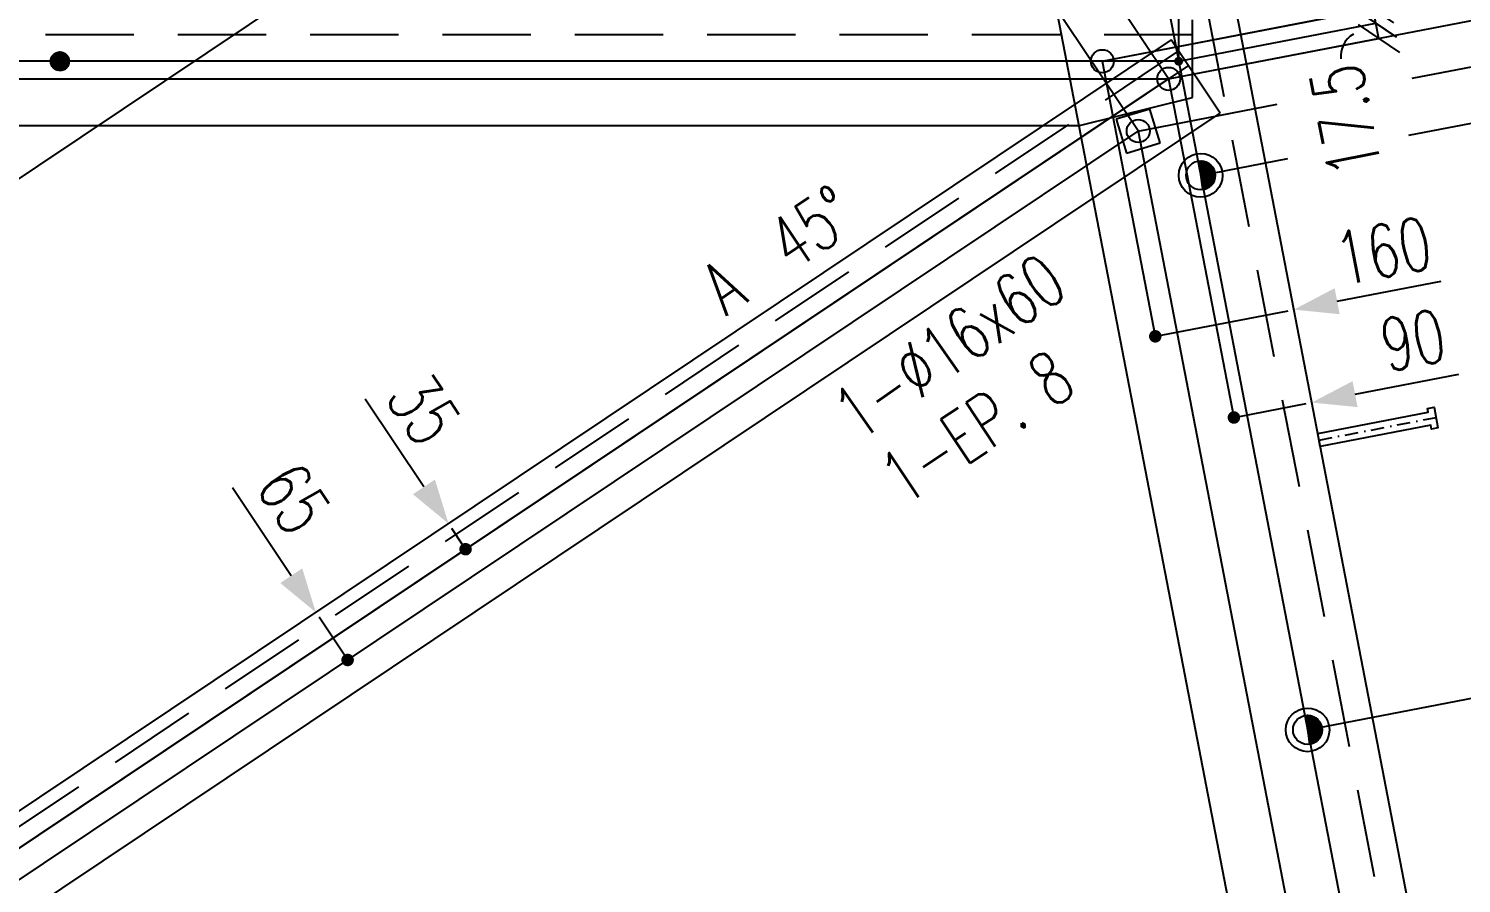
# Model space of a CAD drawing. Extents: x 512494 to 528714, y -34108 to -22628.
# Drawn here: x 523523 to 525147, y -25457 to -24488 of the extents above; entities that cross this region are included whole.
import ezdxf

# ---------------------------------------------------------------- set-up
doc = ezdxf.new("R2010")
doc.units = 0
doc.header["$LTSCALE"] = 200
doc.header["$MEASUREMENT"] = 0
doc.linetypes.add('DASHDOT', pattern=[1, 0.5, -0.25, 0, -0.25])
doc.linetypes.add('DASHED', pattern=[0.75, 0.5, -0.25])
doc.layers.get('0').update_dxf_attribs({"linetype": 'CONTINUOUS'})
for name, color, linetype in [('ASSI', 6, 'CONTINUOUS'), ('Echelon', 1, 'CONTINUOUS'), ('FORI', 2, 'CONTINUOUS'), ('LINEA_ANG', 2, 'CONTINUOUS'), ('LM', 7, 'CONTINUOUS'), ('LS', 7, 'CONTINUOUS'), ('MZ', 6, 'DASHDOT'), ('QT_MAL', 7, 'CONTINUOUS'), ('QT_MPR', 7, 'CONTINUOUS'), ('QT_MSP', 7, 'CONTINUOUS'), ('TRAT-Y', 7, 'DASHED')]:
    doc.layers.add(name, color=color, linetype=linetype)
doc.styles.add('QUOTE', font='ROMANS8.SHX', dxfattribs={"width": 0.7})
doc.styles.add('RS', font='ROMANS8.shx', dxfattribs={"width": 0.7})
doc.styles.get("Standard").update_dxf_attribs({"font": 'ROMANS8.SHX', "width": 0.7})
doc.dimstyles.new('FRECCE1', dxfattribs={"dimtxt": 60, "dimasz": 6.66, "dimexe": 0, "dimexo": 0, "dimgap": 1, "dimtad": 1, "dimzin": 0, "dimdsep": 46, "dimtxsty": 'RS', "dimblk1": 'QUOTP', "dimblk2": 'QUOTF', "dimsah": 1, "dimcen": 0, "dimclrd": 2, "dimclre": 2, "dimclrt": 7, "dimadec": 0, "dimazin": 0, "dimtfac": 1, "dimtix": 1, "dimtmove": 2, "dimatfit": 3, "dimldrblk": 'QUOTP', "dimfxl": 1, "dimtolj": 1, "dimtzin": 0, "dimarcsym": 0})
doc.dimstyles.new('TRATTO', dxfattribs={"dimscale": 0, "dimtxt": 60, "dimasz": 40, "dimexe": 0, "dimexo": 0, "dimgap": 5, "dimtad": 1, "dimrnd": 0.5, "dimdsep": 46, "dimtxsty": 'RS', "dimblk1": 'OBLIQUE', "dimblk2": 'OBLIQUE', "dimsah": 1, "dimcen": 0.09, "dimclrd": 2, "dimclre": 2, "dimclrt": 7, "dimadec": 0, "dimazin": 0, "dimtfac": 1, "dimtix": 1, "dimtmove": 2, "dimatfit": 3, "dimfxl": 1, "dimtolj": 1, "dimtzin": 0, "dimarcsym": 0})

# ---------------------------------------------------------------- blocks, each defined once
blk = doc.blocks.new('16')
blk.add_circle((0, 0), 1)
blk = doc.blocks.new('ASSE98')
blk.add_line((0, 0), (1, 0))
at = {"color": 7, "flags": 1}
for tag, p in [('LAV1', (3.07431, 6.82847)), ('LAV2', (3.07431, 6.49513)), ('LAV3', (3.07431, 6.1618)), ('LAV4', (3.07431, 5.82847)), ('LAV5', (3.07431, 5.49513)), ('LAV6', (3.07431, 5.1618)), ('LAV7', (3.07431, 4.82847)), ('LAV8', (3.07431, 4.49513)), ('LAV9', (3.07431, 4.1618)), ('LAV10', (3.07431, 3.82847))]:
    blk.add_attdef(tag, p, '', height=0.2, dxfattribs=at)
at = {"color": 7, "style": 'QUOTE', "width": 0.5, "flags": 1}
for tag, p in [('TI', (1.38308, 6.82731)), ('DI_S', (1.38308, 6.42178)), ('D_S', (1.38308, 6.02092)), ('E_S', (1.38308, 5.68065)), ('NFORI', (1.36454, 5.29792)), ('ALAR', (1.36349, 4.93246)), ('FAM', (1.3775, 4.54645)), ('ALA', (1.38308, 4.19257)), ('DISP2', (1.38308, 3.84971)), ('DISP1', (1.38308, 3.50686)), ('PINZAF', (1.38308, 3.164)), ('PINZAI', (1.38308, 2.82114)), ('TRP', (1.38308, 2.47829)), ('NP', (1.38308, 2.13543)), ('SV', (1.38308, 1.79257)), ('PESO', (1.38308, 1.44971)), ('QUA', (1.38308, 1.10686)), ('LUN', (1.38308, 0.764)), ('PROF', (1.38308, 0.42114)), ('POS', (1.38308, 0.07829))]:
    blk.add_attdef(tag, p, '', height=0.2, dxfattribs=at)
blk = doc.blocks.new('P20')
at = {"color": 0}
for p, q in [((0, 0.982), (0.018, 1)), ((0, 0.937), (0.061, 0.998)), ((0, 0.892), (0.102, 0.995)), ((1, -0.007), (0, 0.993)), ((0, 0.848), (0.142, 0.99)), ((0.999, 0.039), (0.039, 0.999)), ((0.996, 0.087), (0.087, 0.996)), ((0.991, 0.137), (0.137, 0.991)), ((0, 0.803), (0.181, 0.984)), ((0, 0.758), (0.218, 0.976)), ((0, 0.713), (0.254, 0.967)), ((0, 0.668), (0.289, 0.957)), ((0.999, -0.051), (0, 0.948)), ((0, 0.623), (0.323, 0.946)), ((0, 0.578), (0.356, 0.934)), ((0, 0.533), (0.388, 0.922)), ((0, 0.488), (0.419, 0.908)), ((0.996, -0.093), (0, 0.903)), ((0, 0.443), (0.45, 0.893)), ((0, 0.398), (0.479, 0.878)), ((0, 0.354), (0.508, 0.861)), ((0.991, -0.133), (0, 0.858)), ((0, 0.309), (0.536, 0.844)), ((0, 0.264), (0.563, 0.827)), ((0.985, -0.172), (0, 0.813)), ((0, 0.219), (0.589, 0.808)), ((0, 0.174), (0.615, 0.789)), ((0, 0.129), (0.64, 0.769)), ((0.978, -0.209), (0, 0.768)), ((0, 0.084), (0.664, 0.748)), ((0, 0.039), (0.687, 0.726)), ((0.969, -0.246), (0, 0.724)), ((0, -0.006), (0.71, 0.704)), ((0, -0.051), (0.732, 0.681)), ((0.96, -0.281), (0, 0.679)), ((0, -0.095), (0.753, 0.658)), ((0.949, -0.315), (0, 0.634)), ((0, -0.14), (0.774, 0.633)), ((0, -0.185), (0.794, 0.608)), ((0.937, -0.348), (0, 0.589)), ((0, -0.23), (0.813, 0.583)), ((0, -0.275), (0.831, 0.556)), ((0.925, -0.381), (0, 0.544)), ((0, -0.32), (0.849, 0.529)), ((0, -0.365), (0.866, 0.501)), ((0.911, -0.412), (0, 0.499)), ((0, -0.41), (0.882, 0.472)), ((0.897, -0.443), (0, 0.454)), ((0, -0.455), (0.897, 0.442)), ((0, -0.5), (0.911, 0.412)), ((0.881, -0.472), (0, 0.409)), ((0, -0.544), (0.925, 0.38)), ((0.865, -0.501), (0, 0.364)), ((0, -0.589), (0.937, 0.348)), ((0.849, -0.529), (0, 0.319)), ((0, -0.634), (0.949, 0.315)), ((0, -0.679), (0.96, 0.281)), ((0.831, -0.556), (0, 0.275)), ((0, -0.724), (0.969, 0.245)), ((0.813, -0.583), (0, 0.23)), ((0, -0.769), (0.978, 0.209)), ((0.793, -0.609), (0, 0.185)), ((0, -0.814), (0.985, 0.171)), ((0.774, -0.634), (0, 0.14)), ((0, -0.859), (0.991, 0.132)), ((0.753, -0.658), (0, 0.095)), ((0, -0.904), (0.996, 0.092)), ((0.732, -0.682), (0, 0.05)), ((0, -0.949), (0.999, 0.05)), ((0, -0.993), (1, 0.007)), ((0.71, -0.705), (0, 0.005)), ((0.982, 0.191), (0.191, 0.982)), ((0.969, 0.249), (0.249, 0.969)), ((0.95, 0.312), (0.312, 0.95)), ((0.923, 0.384), (0.384, 0.923)), ((0.883, 0.469), (0.469, 0.883)), ((0.808, 0.589), (0.589, 0.808)), ((0.687, -0.727), (0, -0.04)), ((0.664, -0.748), (0, -0.085)), ((0.639, -0.769), (0, -0.13)), ((0.614, -0.789), (0, -0.174)), ((0.589, -0.808), (0, -0.219)), ((0.563, -0.827), (0, -0.264)), ((0.535, -0.845), (0, -0.309)), ((0.508, -0.862), (0, -0.354)), ((0.479, -0.878), (0, -0.399)), ((0.449, -0.893), (0, -0.444)), ((0.419, -0.908), (0, -0.489)), ((0.388, -0.922), (0, -0.534)), ((0.356, -0.935), (0, -0.579)), ((0.323, -0.946), (0, -0.623)), ((0.289, -0.957), (0, -0.668)), ((0.254, -0.967), (0, -0.713)), ((0.218, -0.976), (0, -0.758)), ((0.181, -0.984), (0, -0.803)), ((0.142, -0.99), (0, -0.848)), ((0.102, -0.995), (0, -0.893)), ((0.039, -0.999), (0.999, -0.039)), ((0.087, -0.996), (0.996, -0.087)), ((0.138, -0.99), (0.99, -0.138)), ((0.192, -0.981), (0.981, -0.192)), ((0.25, -0.968), (0.968, -0.25)), ((0.313, -0.95), (0.95, -0.313)), ((0.385, -0.923), (0.923, -0.385)), ((0.47, -0.883), (0.883, -0.47)), ((0.591, -0.807), (0.807, -0.591))]:
    blk.add_line(p, q, dxfattribs=at)
for radius in [1.5, 1]:
    blk.add_circle((0, 0), radius)
blk = doc.blocks.new('QUOTP')
at = {"layer": 'ASSI', "color": 2, "const_width": 1.07}
blk.add_lwpolyline([(-0.53, 0, 1), (0.53, 0, 1)], format="xyb", close=True, dxfattribs=at)
blk = doc.blocks.new('QUOTF')
at = {"layer": 'LS', "color": 2}
blk.add_line((7.5, 0), (25.5, 0), dxfattribs=at)
blk.add_solid([(7.5, 2.25), (0, 0), (7.5, -2.25)], dxfattribs=at)
blk = doc.blocks.new('*D26')
at = {"layer": 'QT_MAL', "color": 2, "lineweight": -2, "transparency": 16777216}
for p, q in [((524895.7, -24927.7), (524971, -24913.2)), ((524977.5, -24912), (524977.5, -24912)), ((524889.2, -24929), (524889.2, -24929))]:
    blk.add_line(p, q, dxfattribs=at)
at = {"layer": 'QT_MAL', "color": 2, "lineweight": -2, "transparency": 16777216, "xscale": 6.66, "yscale": 6.66, "zscale": 6.66}
for name, p, rotation in [('QUOTF', (524977.5, -24912), 10.91543261025164), ('QUOTP', (524889.2, -24929), 190.9154326102516)]:
    blk.add_blockref(name, p, dxfattribs=dict(at, rotation=rotation))
at = {"layer": 'QT_MAL', "color": 7, "transparency": 16777216, "insert": (525092.2, -24841.4), "char_height": 60, "attachment_point": 5, "rotation": 10.9154, "style": 'RS'}
blk.add_mtext('\\A1;90', dxfattribs=at)
blk = doc.blocks.new('*D27')
at = {"layer": 'QT_MAL', "color": 2, "lineweight": -2, "transparency": 16777216}
blk.add_line((524806.7, -24835.7), (524950.7, -24808), dxfattribs=at)
at = {"layer": 'QT_MAL', "color": 2, "lineweight": -2, "transparency": 16777216, "xscale": 6.66, "yscale": 6.66, "zscale": 6.66}
for name, p, rotation in [('QUOTF', (524957.2, -24806.7), 10.91543261025215), ('QUOTP', (524800.1, -24837), 190.9154326102521)]:
    blk.add_blockref(name, p, dxfattribs=dict(at, rotation=rotation))
at = {"layer": 'QT_MAL', "color": 7, "transparency": 16777216, "insert": (525058.6, -24740.2), "char_height": 60, "attachment_point": 5, "rotation": 10.9154, "style": 'RS'}
blk.add_mtext('\\A1;160', dxfattribs=at)
blk = doc.blocks.new('_OBLIQUE')
at = {"color": 0, "linetype": 'ByBlock'}
blk.add_line((-0.5, -0.5), (0.5, 0.5), dxfattribs=at)
blk = doc.blocks.new('*D31')
at = {"layer": 'LS', "color": 2, "lineweight": -2, "transparency": 16777216}
for p, q in [((514543.5, -24525.2), (514543.5, -23229.8)), ((514543.5, -23229.8), (524826.6, -23229.8)), ((524826.6, -24525.2), (524826.6, -23229.8))]:
    blk.add_line(p, q, dxfattribs=at)
at = {"layer": 'LS', "color": 2, "lineweight": -2, "transparency": 16777216, "xscale": 40, "yscale": 40, "zscale": 40, "rotation": 180}
blk.add_blockref('_OBLIQUE', (514543.5, -23229.8), dxfattribs=at)
at = {"layer": 'LS', "color": 2, "lineweight": -2, "transparency": 16777216, "xscale": 40, "yscale": 40, "zscale": 40}
blk.add_blockref('_OBLIQUE', (524826.6, -23229.8), dxfattribs=at)
at = {"layer": 'LS', "color": 7, "transparency": 16777216, "insert": (519685, -23191.9), "char_height": 60, "attachment_point": 5, "style": 'RS'}
blk.add_mtext('\\A1;10283 SUR TRUSQ. 75', dxfattribs=at)
blk = doc.blocks.new('A$C6E393FD9')
at = {"layer": 'Echelon', "color": 3}
blk.add_lwpolyline([(2.5, 0), (0, 19.8), (168.6, 41.4), (167.9, 47.2), (177.8, 48.5), (181.8, 17.1), (171.9, 15.8), (171.2, 21.6), (2.5, 0)], close=True, dxfattribs=at)
at = {"layer": 'MZ', "ltscale": 0.2}
blk.add_line((1.3, 9.9), (179.8, 32.8), dxfattribs=at)
blk = doc.blocks.new('*D44')
at = {"layer": 'QT_MPR', "color": 2, "lineweight": -2, "transparency": 16777216}
for p, q in [((525441.7, -24389.9), (525780.8, -24324.5)), ((525780.8, -24324.5), (525787.2, -24357.8)), ((524815.1, -24545.2), (525787.2, -24357.8))]:
    blk.add_line(p, q, dxfattribs=at)
at = {"layer": 'QT_MPR', "color": 2, "lineweight": -2, "transparency": 16777216, "xscale": 40, "yscale": 40, "zscale": 40}
for p, rotation in [((525780.8, -24324.5), 100.9154326102517), ((525787.2, -24357.8), 280.9154326102517)]:
    blk.add_blockref('_OBLIQUE', p, dxfattribs=dict(at, rotation=rotation))
at = {"layer": 'QT_MPR', "color": 7, "transparency": 16777216, "insert": (525945.7, -24261.5), "char_height": 60, "attachment_point": 5, "rotation": 100.9154, "style": 'RS'}
blk.add_mtext('\\A1;34', dxfattribs=at)
blk = doc.blocks.new('*D45')
at = {"layer": 'QT_MPR', "color": 2, "lineweight": -2, "transparency": 16777216}
for p, q in [((524815.1, -24545.2), (525787.2, -24357.8)), ((525787.2, -24357.8), (525797, -24408.4)), ((525091.1, -24544.5), (525797, -24408.4))]:
    blk.add_line(p, q, dxfattribs=at)
at = {"layer": 'QT_MPR', "color": 2, "lineweight": -2, "transparency": 16777216, "xscale": 40, "yscale": 40, "zscale": 40}
for p, rotation in [((525787.2, -24357.8), 100.9154326102517), ((525797, -24408.4), 280.9154326102517)]:
    blk.add_blockref('_OBLIQUE', p, dxfattribs=dict(at, rotation=rotation))
at = {"layer": 'QT_MPR', "color": 7, "transparency": 16777216, "insert": (525853.8, -24428.9), "char_height": 60, "attachment_point": 5, "rotation": 100.9154, "style": 'RS'}
blk.add_mtext('\\A1;51.5', dxfattribs=at)
blk = doc.blocks.new('*D46')
at = {"layer": 'QT_MPR', "color": 2, "lineweight": -2, "transparency": 16777216}
for p, q in [((525091.1, -24544.5), (525797, -24408.4)), ((525797, -24408.4), (526076.6, -25857.9)), ((525060.3, -26053.9), (526076.6, -25857.9))]:
    blk.add_line(p, q, dxfattribs=at)
at = {"layer": 'QT_MPR', "color": 2, "lineweight": -2, "transparency": 16777216, "xscale": 40, "yscale": 40, "zscale": 40}
for p, rotation in [((525797, -24408.4), 100.9154326102517), ((526076.6, -25857.9), 280.9154326102517)]:
    blk.add_blockref('_OBLIQUE', p, dxfattribs=dict(at, rotation=rotation))
at = {"layer": 'QT_MPR', "color": 7, "transparency": 16777216, "insert": (525902.4, -25139.8), "char_height": 60, "attachment_point": 5, "rotation": 100.9154, "style": 'RS'}
blk.add_mtext('\\A1;1476', dxfattribs=at)
blk = doc.blocks.new('*D52')
at = {"layer": 'QT_MSP', "color": 2, "lineweight": -2, "transparency": 16777216}
for p, q in [((525091.1, -24544.5), (525502.4, -24465.2)), ((525502.4, -24465.2), (525514.3, -24526.7)), ((525087.4, -24609.1), (525514.3, -24526.7))]:
    blk.add_line(p, q, dxfattribs=at)
at = {"layer": 'QT_MSP', "color": 2, "lineweight": -2, "transparency": 16777216, "xscale": 40, "yscale": 40, "zscale": 40}
for p, rotation in [((525502.4, -24465.2), 100.9154326102517), ((525514.3, -24526.7), 280.9154326102517)]:
    blk.add_blockref('_OBLIQUE', p, dxfattribs=dict(at, rotation=rotation))
at = {"layer": 'QT_MSP', "color": 7, "transparency": 16777216, "insert": (525567, -24528.9), "char_height": 60, "attachment_point": 5, "rotation": 100.9154, "style": 'RS'}
blk.add_mtext('\\A1;62.5', dxfattribs=at)
blk = doc.blocks.new('*D53')
at = {"layer": 'QT_MSP', "color": 2, "lineweight": -2, "transparency": 16777216}
for p, q in [((525087.4, -24609.1), (525514.3, -24526.7)), ((525514.3, -24526.7), (525635.5, -25155.2)), ((524972.7, -25283), (525635.5, -25155.2))]:
    blk.add_line(p, q, dxfattribs=at)
at = {"layer": 'QT_MSP', "color": 2, "lineweight": -2, "transparency": 16777216, "xscale": 40, "yscale": 40, "zscale": 40}
for p, rotation in [((525514.3, -24526.7), 100.9154326102517), ((525635.5, -25155.2), 280.9154326102517)]:
    blk.add_blockref('_OBLIQUE', p, dxfattribs=dict(at, rotation=rotation))
at = {"layer": 'QT_MSP', "color": 7, "transparency": 16777216, "insert": (525540.5, -24847.6), "char_height": 60, "attachment_point": 5, "rotation": 100.9154, "style": 'RS'}
blk.add_mtext('\\A1;640', dxfattribs=at)
blk = doc.blocks.new('*D54')
at = {"layer": 'QT_MSP', "color": 2, "lineweight": -2, "transparency": 16777216}
for p, q in [((524972.7, -25283), (525635.5, -25155.2)), ((525635.5, -25155.2), (525756.7, -25783.6)), ((525093.9, -25911.4), (525756.7, -25783.6))]:
    blk.add_line(p, q, dxfattribs=at)
at = {"layer": 'QT_MSP', "color": 2, "lineweight": -2, "transparency": 16777216, "xscale": 40, "yscale": 40, "zscale": 40}
for p, rotation in [((525635.5, -25155.2), 100.9154326102517), ((525756.7, -25783.6), 280.9154326102517)]:
    blk.add_blockref('_OBLIQUE', p, dxfattribs=dict(at, rotation=rotation))
at = {"layer": 'QT_MSP', "color": 7, "transparency": 16777216, "insert": (525661.7, -25476), "char_height": 60, "attachment_point": 5, "rotation": 100.9154, "style": 'RS'}
blk.add_mtext('\\A1;640', dxfattribs=at)
blk = doc.blocks.new('*D143')
at = {"layer": 'QT_MAL', "color": 2, "lineweight": -2, "transparency": 16777216}
for p, q in [((523998.9, -25049.2), (523998.9, -25049.2)), ((524014.6, -25072.7), (524002.6, -25054.7)), ((524018.3, -25078.3), (524018.3, -25078.3))]:
    blk.add_line(p, q, dxfattribs=at)
at = {"layer": 'QT_MAL', "color": 2, "lineweight": -2, "transparency": 16777216, "xscale": 6.66, "yscale": 6.66, "zscale": 6.66}
for name, p, rotation in [('QUOTF', (523998.9, -25049.2), 123.7807103935028), ('QUOTP', (524018.3, -25078.3), 303.7807103935028)]:
    blk.add_blockref(name, p, dxfattribs=dict(at, rotation=rotation))
at = {"layer": 'QT_MAL', "color": 7, "transparency": 16777216, "insert": (523970.7, -24919.7), "char_height": 60, "attachment_point": 5, "rotation": 303.7807, "style": 'RS'}
blk.add_mtext('\\A1;35', dxfattribs=at)
blk = doc.blocks.new('*D144')
at = {"layer": 'QT_MAL', "color": 2, "lineweight": -2, "transparency": 16777216}
for p, q in [((523848.5, -25149.8), (523848.5, -25149.8)), ((523880.9, -25198.3), (523852.2, -25155.3)), ((523884.6, -25203.8), (523884.6, -25203.8))]:
    blk.add_line(p, q, dxfattribs=at)
at = {"layer": 'QT_MAL', "color": 2, "lineweight": -2, "transparency": 16777216, "xscale": 6.66, "yscale": 6.66, "zscale": 6.66}
for name, p, rotation in [('QUOTF', (523848.5, -25149.8), 123.7807103935028), ('QUOTP', (523884.6, -25203.8), 303.7807103935028)]:
    blk.add_blockref(name, p, dxfattribs=dict(at, rotation=rotation))
at = {"layer": 'QT_MAL', "color": 7, "transparency": 16777216, "insert": (523823.4, -25020.8), "char_height": 60, "attachment_point": 5, "rotation": 303.7807, "style": 'RS'}
blk.add_mtext('\\A1;65', dxfattribs=at)
blk = doc.blocks.new('*D145')
at = {"layer": 'QT_MPR', "color": 2, "lineweight": -2, "transparency": 16777216}
for p, q in [((524464.4, -24020.9), (524413.3, -24055.1)), ((524815.1, -24545.2), (524464.4, -24020.9)), ((524780.7, -24604.3), (524413.3, -24055.1))]:
    blk.add_line(p, q, dxfattribs=at)
at = {"layer": 'QT_MPR', "color": 2, "lineweight": -2, "transparency": 16777216, "xscale": 40, "yscale": 40, "zscale": 40}
for p, rotation in [((524464.4, -24020.9), 33.78071039350285), ((524413.3, -24055.1), 213.7807103935029)]:
    blk.add_blockref('_OBLIQUE', p, dxfattribs=dict(at, rotation=rotation))
at = {"layer": 'QT_MPR', "color": 7, "transparency": 16777216, "insert": (524419.4, -24008.9), "char_height": 60, "attachment_point": 5, "rotation": 33.7807, "style": 'RS'}
blk.add_mtext('\\A1;61.5', dxfattribs=at)
blk = doc.blocks.new('*D146')
at = {"layer": 'QT_MPR', "color": 2, "lineweight": -2, "transparency": 16777216}
for p, q in [((524413.3, -24055.1), (522246.4, -25504.6)), ((524780.7, -24604.3), (524413.3, -24055.1)), ((522613.9, -26053.9), (522246.4, -25504.6))]:
    blk.add_line(p, q, dxfattribs=at)
at = {"layer": 'QT_MPR', "color": 2, "lineweight": -2, "transparency": 16777216, "xscale": 40, "yscale": 40, "zscale": 40}
for p, rotation in [((524413.3, -24055.1), 33.78071039350285), ((522246.4, -25504.6), 213.7807103935029)]:
    blk.add_blockref('_OBLIQUE', p, dxfattribs=dict(at, rotation=rotation))
at = {"layer": 'QT_MPR', "color": 7, "transparency": 16777216, "insert": (523310.4, -24750.7), "char_height": 60, "attachment_point": 5, "rotation": 33.7807, "style": 'RS'}
blk.add_mtext('\\A1;2607', dxfattribs=at)
blk = doc.blocks.new('bull')
at = {"style": 'RS', "width": 0.7, "flags": 1}
for tag, p in [('NN', (-12.253, 0)), ('DIAMETRO', (0, -4.857)), ('SERRAGGIO', (0, -9.714)), ('LUNGHEZZA', (0, -14.571)), ('NB', (0, -19.429)), ('TIPO', (0, -24.116)), ('EL', (-0.136, -28.999))]:
    blk.add_attdef(tag, p, '', height=3, dxfattribs=at)
at = {"style": 'RS', "width": 0.7}
blk.add_attdef('BULLONE', (0, 0), '', height=3, dxfattribs=at)
blk = doc.blocks.new('*D158')
at = {"layer": 'LS', "color": 2, "lineweight": -2, "transparency": 16777216}
for p, q in [((524826.6, -24525.2), (525050.2, -24482.1)), ((525053.5, -24499.3), (525050.2, -24482.1)), ((524815.1, -24545.2), (525053.5, -24499.3))]:
    blk.add_line(p, q, dxfattribs=at)
at = {"layer": 'LS', "color": 2, "lineweight": -2, "transparency": 16777216, "xscale": 40, "yscale": 40, "zscale": 40}
for p, rotation in [((525050.2, -24482.1), 100.9154326102457), ((525053.5, -24499.3), 280.9154326102457)]:
    blk.add_blockref('_OBLIQUE', p, dxfattribs=dict(at, rotation=rotation))
at = {"layer": 'LS', "color": 7, "transparency": 16777216, "insert": (525015.7, -24592.1), "char_height": 60, "attachment_point": 5, "rotation": 100.9154, "style": 'RS'}
blk.add_mtext('\\A1;17.5', dxfattribs=at)
blk = doc.blocks.new('*D159')
at = {"layer": 'LS', "color": 2, "lineweight": -2, "transparency": 16777216}
for p, q in [((524740, -24525.2), (525047.1, -24466)), ((525050.2, -24482.1), (525047.1, -24466)), ((524826.6, -24525.2), (525050.2, -24482.1))]:
    blk.add_line(p, q, dxfattribs=at)
at = {"layer": 'LS', "color": 2, "lineweight": -2, "transparency": 16777216, "xscale": 40, "yscale": 40, "zscale": 40}
for p, rotation in [((525047.1, -24466), 100.9154326102457), ((525050.2, -24482.1), 280.9154326102457)]:
    blk.add_blockref('_OBLIQUE', p, dxfattribs=dict(at, rotation=rotation))
at = {"layer": 'LS', "color": 7, "transparency": 16777216, "insert": (525066.6, -24389.8), "char_height": 60, "attachment_point": 5, "rotation": 100.9154, "style": 'RS'}
blk.add_mtext('\\A1;16.5', dxfattribs=at)
blk = doc.blocks.new('imbbull')
at = {"style": 'RS', "width": 0.7, "flags": 1}
for tag, p in [('NN', (-11.104, 0)), ('DIAMETRO', (0, -4.857)), ('SERRAGGIO', (0, -9.714)), ('LUNGHEZZA', (0, -14.571)), ('NB', (0, -19.429)), ('TIPO', (0, -24.376)), ('EL', (-0.136, -29.259))]:
    blk.add_attdef(tag, p, '', height=3, dxfattribs=at)
at = {"style": 'RS', "width": 0.7}
blk.add_attdef('BULLONE', (0, 0), '', height=3, dxfattribs=at)
blk = doc.blocks.new('IQ')
for p, q in [((0.5, 0.5), (-0.5, 0.5)), ((-0.5, 0.5), (-0.5, -0.5)), ((0.5, -0.5), (0.5, 0.5)), ((-0.5, -0.5), (0.5, -0.5))]:
    blk.add_line(p, q)
at = {"flags": 1}
for tag, p in [('SPESSORE', (0, -0.008)), ('NUMERO', (0, -0.342))]:
    blk.add_attdef(tag, p, '', height=0.2, dxfattribs=at)
blk = doc.blocks.new('12')
at = {"color": 0}
for p, q in [((-1, 0.06), (-0.06, 1)), ((-1, 0.01), (-0.01, 1)), ((-1, -0.03), (0.03, 1)), ((-1, -0.07), (0.07, 1)), ((0.09, -1), (-1, 0.09)), ((0.05, -1), (-1, 0.05)), ((0, -1), (-1, 0)), ((-0.99, 0.16), (-0.16, 0.99)), ((-0.99, 0.11), (-0.11, 0.99)), ((-0.99, -0.11), (0.11, 0.99)), ((-0.99, -0.15), (0.15, 0.99)), ((0.17, -0.99), (-0.99, 0.17)), ((0.13, -0.99), (-0.99, 0.13)), ((-0.98, 0.22), (-0.22, 0.98)), ((-0.98, -0.19), (0.19, 0.98)), ((0.21, -0.98), (-0.98, 0.21)), ((-0.97, -0.23), (0.23, 0.97)), ((0.24, -0.97), (-0.97, 0.24)), ((-0.96, 0.28), (-0.28, 0.96)), ((-0.96, -0.27), (0.27, 0.96)), ((0.28, -0.96), (-0.96, 0.28)), ((-0.95, -0.3), (0.3, 0.95)), ((0.31, -0.95), (-0.95, 0.31)), ((-0.94, 0.34), (-0.34, 0.94)), ((-0.94, -0.33), (0.33, 0.94)), ((0.35, -0.94), (-0.94, 0.35)), ((-0.93, -0.37), (0.37, 0.93)), ((0.38, -0.93), (-0.93, 0.38)), ((-0.92, -0.4), (0.4, 0.92)), ((-0.91, 0.42), (-0.42, 0.91)), ((0.41, -0.91), (-0.91, 0.41)), ((-0.9, -0.43), (0.43, 0.9)), ((0.44, -0.9), (-0.9, 0.44)), ((-0.89, -0.46), (0.46, 0.89)), ((0.47, -0.88), (-0.88, 0.47)), ((-0.87, -0.49), (0.49, 0.87)), ((0.5, -0.87), (-0.87, 0.5)), ((-0.86, 0.52), (-0.52, 0.86)), ((-0.86, -0.52), (0.52, 0.86)), ((0.53, -0.85), (-0.85, 0.53)), ((-0.84, -0.54), (0.54, 0.84)), ((0.55, -0.83), (-0.83, 0.55)), ((-0.82, -0.57), (0.57, 0.82)), ((0.58, -0.81), (-0.81, 0.58)), ((-0.8, -0.6), (0.6, 0.8)), ((0.61, -0.79), (-0.79, 0.61)), ((-0.78, -0.62), (0.62, 0.78)), ((0.63, -0.78), (-0.78, 0.63)), ((-0.76, -0.65), (0.65, 0.76)), ((0.66, -0.75), (-0.75, 0.66)), ((-0.74, -0.67), (0.67, 0.74)), ((0.68, -0.73), (-0.73, 0.68)), ((-0.72, -0.69), (0.69, 0.72)), ((0.7, -0.71), (-0.71, 0.7)), ((-0.7, -0.72), (0.72, 0.7)), ((0.73, -0.69), (-0.69, 0.73)), ((0.75, -0.67), (-0.67, 0.75)), ((-0.67, -0.74), (0.74, 0.67)), ((-0.65, -0.76), (0.76, 0.65)), ((0.77, -0.64), (-0.64, 0.77)), ((-0.63, -0.78), (0.78, 0.63)), ((0.79, -0.62), (-0.62, 0.79)), ((-0.6, -0.8), (0.8, 0.6)), ((0.81, -0.59), (-0.59, 0.81)), ((-0.57, -0.82), (0.82, 0.57)), ((0.83, -0.56), (-0.56, 0.83)), ((-0.55, -0.84), (0.84, 0.55)), ((0.84, -0.54), (-0.54, 0.84)), ((-0.52, -0.85), (0.85, 0.52)), ((0.86, -0.51), (-0.51, 0.86)), ((-0.49, -0.87), (0.87, 0.49)), ((0.88, -0.48), (-0.48, 0.88)), ((-0.46, -0.89), (0.89, 0.46)), ((0.89, -0.45), (-0.45, 0.89)), ((-0.43, -0.9), (0.9, 0.43)), ((0.91, -0.42), (-0.42, 0.91)), ((-0.4, -0.92), (0.92, 0.4)), ((0.92, -0.39), (-0.39, 0.92)), ((-0.37, -0.93), (0.93, 0.37)), ((0.93, -0.36), (-0.36, 0.93)), ((-0.34, -0.94), (0.94, 0.34)), ((0.95, -0.33), (-0.33, 0.95)), ((-0.3, -0.95), (0.95, 0.3)), ((0.96, -0.29), (-0.29, 0.96)), ((-0.27, -0.96), (0.96, 0.27)), ((0.97, -0.26), (-0.26, 0.97)), ((-0.23, -0.97), (0.97, 0.23)), ((0.98, -0.22), (-0.22, 0.98)), ((-0.2, -0.98), (0.98, 0.2)), ((0.98, -0.18), (-0.18, 0.98)), ((-0.16, -0.99), (0.99, 0.16)), ((0.99, -0.14), (-0.14, 0.99)), ((-0.12, -0.99), (0.99, 0.12)), ((0.99, -0.1), (-0.1, 0.99)), ((-0.08, -1), (1, 0.08)), ((1, -0.06), (-0.06, 1)), ((-0.04, -1), (1, 0.04)), ((1, -0.02), (-0.02, 1)), ((1, 0.02), (0.02, 1)), ((1, 0.07), (0.07, 1)), ((0.99, 0.12), (0.12, 0.99)), ((0.98, 0.17), (0.17, 0.98)), ((0.97, 0.23), (0.23, 0.97)), ((0.96, 0.29), (0.29, 0.96)), ((0.93, 0.36), (0.36, 0.93)), ((0.9, 0.44), (0.44, 0.9)), ((0.84, 0.55), (0.55, 0.84)), ((-0.04, -1), (-1, -0.04)), ((-0.09, -1), (-1, -0.09)), ((-0.14, -0.99), (-0.99, -0.14)), ((-0.2, -0.98), (-0.98, -0.2)), ((-0.25, -0.97), (-0.97, -0.25)), ((-0.32, -0.95), (-0.95, -0.32)), ((-0.39, -0.92), (-0.92, -0.39)), ((-0.48, -0.88), (-0.88, -0.48)), ((-0.6, -0.8), (-0.8, -0.6)), ((0.01, -1), (1, -0.01)), ((0.05, -1), (1, -0.05)), ((0.1, -0.99), (0.99, -0.1)), ((0.15, -0.99), (0.99, -0.15)), ((0.21, -0.98), (0.98, -0.21)), ((0.27, -0.96), (0.96, -0.27)), ((0.33, -0.94), (0.94, -0.33)), ((0.41, -0.91), (0.91, -0.41)), ((0.5, -0.87), (0.87, -0.5)), ((0.66, -0.75), (0.75, -0.66))]:
    blk.add_line(p, q, dxfattribs=at)
blk.add_circle((0, 0), 1)

msp = doc.modelspace()

# ---------------------------------------------------------------- linework, layer by layer
at = {"layer": 'ASSI', "color": 6}
for p, q in [((524740.01, -24525.23), (524800.136, -24837.006)), ((515368.76, -24545.23), (524815.146, -24545.23))]:
    msp.add_line(p, q, dxfattribs=at)
at = {"layer": 'LINEA_ANG'}
for p, q in [((525364.056, -26916.211), (524776.283, -23868.369)), ((524579.901, -23906.241), (525167.675, -26954.083)), ((524842.294, -24566.23), (524842.294, -24478.23)), ((524818.128, -24501.127), (520372.19, -27475.255)), ((524873.729, -24584.244), (524818.128, -24501.127)), ((524714.294, -24598.23), (524842.294, -24566.23)), ((520472.675, -27528.348), (524873.729, -24584.244)), ((514655.294, -24598.23), (524714.294, -24598.23))]:
    msp.add_line(p, q, dxfattribs=at)
at = {"layer": 'LINEA_ANG', "color": 6, "const_width": 4.75}
msp.add_lwpolyline([(524823.941, -24525.23, 1), (524829.191, -24525.23, 1)], format="xyb", close=True, dxfattribs=at)
at = {"layer": 'LS', "color": 6}
for p, q in [((524702.63, -23882.573), (525441.123, -27711.955)), ((524740.01, -24525.23), (525135.773, -24448.908)), ((524826.566, -24525.23), (514630.044, -24525.23)), ((520274.641, -27582.62), (524815.146, -24545.23)), ((524815.146, -24545.23), (524889.155, -24928.995)), ((524780.727, -24604.349), (524938.273, -24573.966)), ((522309.406, -26257.645), (524780.729, -24604.35)), ((524780.729, -24604.35), (525085.077, -26182.519)), ((524851.508, -24654.565), (524950.302, -24635.513))]:
    msp.add_line(p, q, dxfattribs=at)
at = {"layer": 'LS', "color": 6, "const_width": 0.25}
msp.add_lwpolyline([(524826.191, -24525.23, 1), (524826.941, -24525.23, 1)], format="xyb", close=True, dxfattribs=at)
msp.add_lwpolyline([(524826.191, -24525.23, 1), (524826.941, -24525.23, 1)], format="xyb", close=True, dxfattribs=at)
at = {"layer": 'LS', "color": 6}
msp.add_arc((525039.493, -24519.748), 29.294, 120.606335, 185.749555, dxfattribs=at)
at = {"layer": 'TRAT-Y'}
for p, q in [((525332.635, -26922.27), (524744.862, -23874.428)), ((524842.294, -24495.23), (514527.294, -24495.23)), ((524826.468, -24513.594), (520380.53, -27487.723))]:
    msp.add_line(p, q, dxfattribs=at)

# ---------------------------------------------------------------- block references
at = {"layer": 'ASSI', "xscale": 3104, "rotation": 100.9154326102516}
msp.add_blockref('ASSE98', (525364.056, -26916.211), dxfattribs=at)
at = {"layer": 'ASSI'}
ref = msp.add_blockref('ASSE98', (524837.588, -24530.218), dxfattribs=dict(at, xscale=5349, rotation=213.7807103935028))
ref.add_attrib('LAV2', 'A  45%%d', (524313.428, -24814.672), dxfattribs={"layer": '0', "color": 254, "height": 60, "rotation": 33.78071, "width": 0.7})
at = {"layer": 'FORI'}
for name, p, xscale, yscale, zscale, rotation in [('12', (523558.479, -24525.23), 10.5, 10.5, 10.5, 330.6672217226813), ('16', (524815.146, -24545.23), 13, 13, 13, 0.04745451600003003), ('16', (524815.146, -24545.23), 13, 13, 13, 0.04745451600003003), ('16', (524780.727, -24604.349), 13, 13, 13, 0.04745451600003003), ('P20', (524851.508, -24654.565), 16.5, 16.5, 16.5, 7.543052222774039), ('P20', (524972.698, -25282.986), 16.5, 16.5, 16.5, 7.543052222774039)]:
    msp.add_blockref(name, p, dxfattribs=dict(at, xscale=xscale, yscale=yscale, zscale=zscale, rotation=rotation))
at = {"layer": 'FORI', "xscale": 13, "yscale": 13, "zscale": 13}
msp.add_blockref('16', (524740.01, -24525.23), dxfattribs=at)
msp.add_blockref('16', (524740.01, -24525.23), dxfattribs=at)
at = {"layer": 'LM', "xscale": 40, "yscale": 40, "zscale": 40, "rotation": 16.89029680246557}
msp.add_blockref('IQ', (524780.727, -24604.349), dxfattribs=at)
at = {"layer": 'LS', "color": 7, "xscale": 20, "yscale": 20, "zscale": 20, "rotation": 35.02097681897674}
msp.add_blockref('bull', (524463.703, -24957.205), dxfattribs=at).add_auto_attribs({'BULLONE': '1-%%c16x60               '})
at = {"layer": 'LS', "color": 7}
ref = msp.add_blockref('imbbull', (524750.507, -24875.227), dxfattribs=dict(at, xscale=-20, yscale=20, zscale=20, rotation=33.37103902220363))
ref.add_attrib('BULLONE', '1-EP. 8', (524515.002, -25030.344), dxfattribs={"layer": '0', "height": 60, "rotation": 33.371039, "style": 'RS', "width": 0.7})
at = {"layer": 'LS', "color": 6, "xscale": 0.7500000000000001, "yscale": 0.7500000000000001, "zscale": 0.7500000000000001, "rotation": 3.618223307568464}
msp.add_blockref('A$C6E393FD9', (524985.275, -24962.056), dxfattribs=at)

# ---------------------------------------------------------------- dimensions: what is measured, and where the dimension line sits
at = {"layer": 'LS'}
dim = msp.add_linear_dim(base=(524826.566, -23229.788), p1=(514543.488, -24525.23), p2=(524826.566, -24525.23), text='<> SUR TRUSQ. 75', dimstyle='TRATTO', override={"dimscale": 1}, dxfattribs=at)
dim.commit()
dim.dimension.update_dxf_attribs({"geometry": '*D31', "text_midpoint": (519685.027, -23191.931)})
for base, p1, p2, picture, middle in [((525047.107, -24466.007), (524826.566, -24525.23), (524740.01, -24525.23), '*D159', (525066.566, -24389.793)), ((525050.21, -24482.101), (524815.146, -24545.23), (524826.566, -24525.23), '*D158', (525015.731, -24592.119))]:
    dim = msp.add_linear_dim(base=base, p1=p1, p2=p2, angle=100.915433, dimstyle='TRATTO', override={"dimscale": 1}, dxfattribs=at)
    dim.commit()
    dim.dimension.update_dxf_attribs({"geometry": picture, "text_midpoint": middle, "dimtype": 160})
at = {"layer": 'QT_MAL'}
for base, p1, p2, text, picture, middle in [((524957.241, -24806.709), (524800.136, -24837.006), (524957.241, -24806.709), '160', '*D27', (525058.62, -24740.181)), ((524977.537, -24911.951), (524889.155, -24928.995), (524977.537, -24911.951), '90', '*D26', (525092.177, -24841.441))]:
    dim = msp.add_linear_dim(base=base, p1=p1, p2=p2, angle=10.915433, text=text, dimstyle='FRECCE1', dxfattribs=at)
    dim.commit()
    dim.dimension.update_dxf_attribs({"geometry": picture, "text_midpoint": middle, "dimtype": 160})
for base, p1, p2, text, picture, middle in [((523998.872, -25049.171), (524018.333, -25078.262), (523998.872, -25049.171), '35', '*D143', (523970.676, -24919.656)), ((523848.463, -25149.777), (523884.604, -25203.803), (523848.463, -25149.777), '65', '*D144', (523823.402, -25020.785))]:
    dim = msp.add_linear_dim(base=base, p1=p1, p2=p2, angle=303.78071, text=text, dimstyle='FRECCE1', dxfattribs=at)
    dim.commit()
    dim.dimension.update_dxf_attribs({"geometry": picture, "text_midpoint": middle, "dimtype": 160, "text_rotation": 270})
at = {"layer": 'QT_MPR'}
for base, p1, p2, angle, text, picture, middle in [((524413.272, -24055.051), (524815.146, -24545.23), (524780.727, -24604.349), 33.78071, '61.5', '*D145', (524419.361, -24008.868)), ((522246.43, -25504.569), (524780.727, -24604.349), (522613.924, -26053.925), 33.78071, '2607', '*D146', (523310.39, -24750.719)), ((525787.245, -24357.762), (525441.707, -24389.909), (524815.146, -24545.23), 100.915433, '34', '*D44', (525945.736, -24261.526)), ((525797.003, -24408.361), (524815.146, -24545.23), (525091.146, -24544.485), 100.915433, '51.5', '*D45', (525853.795, -24428.909)), ((526076.552, -25857.938), (525091.146, -24544.485), (525060.278, -26053.925), 100.915433, '1476', '*D46', (525902.411, -25139.777))]:
    dim = msp.add_linear_dim(base=base, p1=p1, p2=p2, angle=angle, text=text, dimstyle='TRATTO', override={"dimscale": 1}, dxfattribs=at)
    dim.commit()
    dim.dimension.update_dxf_attribs({"geometry": picture, "text_midpoint": middle, "dimtype": 160})
at = {"layer": 'QT_MSP'}
for base, p1, p2, text, picture, middle in [((525514.306, -24526.745), (525091.146, -24544.485), (525087.392, -24609.075), '62.5', '*D52', (525566.954, -24528.94)), ((525635.496, -25155.166), (525087.392, -24609.075), (524972.698, -25282.986), '640', '*D53', (525540.534, -24847.583)), ((525756.686, -25783.587), (524972.698, -25282.986), (525093.889, -25911.407), '640', '*D54', (525661.724, -25476.004))]:
    dim = msp.add_linear_dim(base=base, p1=p1, p2=p2, angle=100.915433, text=text, dimstyle='TRATTO', override={"dimscale": 1}, dxfattribs=at)
    dim.commit()
    dim.dimension.update_dxf_attribs({"geometry": picture, "text_midpoint": middle, "dimtype": 160})

doc.saveas('drawing.dxf')
